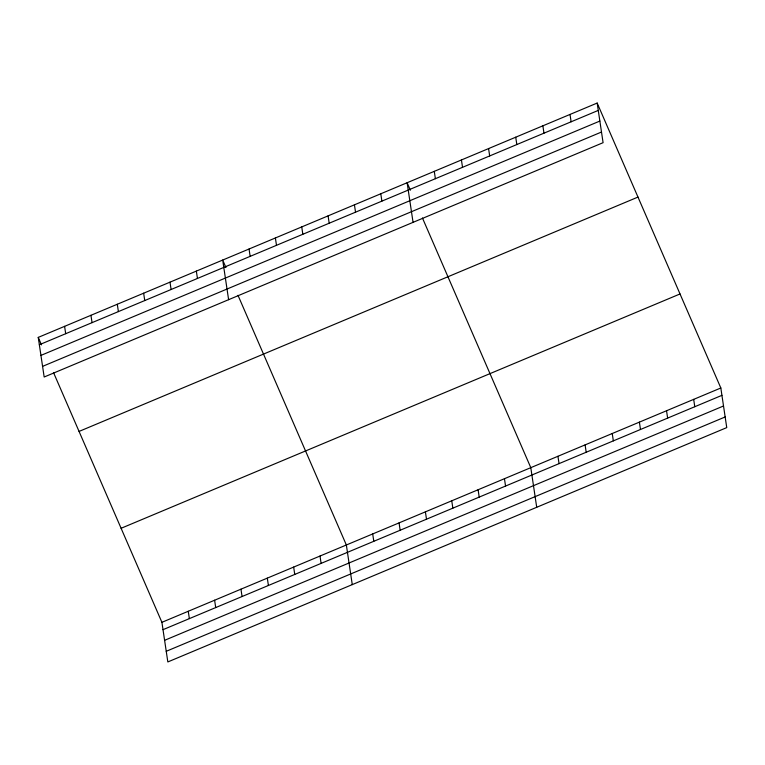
<?xml version="1.0" encoding="UTF-8"?>
<svg xmlns="http://www.w3.org/2000/svg" width="765" height="765" viewBox="0 0 765 765"><rect width="100%" height="100%" fill="white"/><g stroke="black" fill="none" stroke-linecap="round" stroke-linejoin="round"><path stroke-width="1.15" d="M597.169 103.055L603.088 142.682L44.169 377.011L38.25 337.394L597.169 103.055L720.831 387.989L726.75 427.606L167.831 661.945L161.912 622.318L53.55 372.651M39.35 344.747L598.268 110.409M40.937 355.4L599.856 121.061M42.582 366.368L601.5 132.029M79.063 431.422L637.972 197.083M121.1 528.29L680.018 293.961M161.912 622.318L720.831 387.989M163.012 629.672L721.931 395.342M164.599 640.324L723.518 405.986M166.244 651.292L725.163 416.954M410.384 190.208L407.133 182.73L413.062 222.357M422.443 217.996L530.795 467.654L536.714 507.281M225.943 267.54L222.692 260.062L228.611 299.689M237.992 295.319L346.354 544.986L352.273 584.613M38.25 337.394L41.492 344.872M693.683 399.368L694.783 406.722M666.535 410.748L667.635 418.101M639.387 422.127L640.487 429.481M570.021 114.444L571.12 121.798M612.239 433.516L613.339 440.87M542.873 125.823L543.972 133.177M585.091 444.895L586.191 452.249M515.725 137.203L516.824 144.556M557.943 456.275L559.043 463.628M488.577 148.582L489.677 155.936M461.429 159.971L462.529 167.325M504.451 478.708L505.55 486.062M434.281 171.35L435.381 178.704M478.096 489.753L479.196 497.107M451.752 500.798L452.851 508.151M380.788 193.784L381.888 201.138M425.397 511.852L426.497 519.206M354.434 204.829L355.534 212.182M399.053 522.897L400.152 530.25M328.089 215.873L329.189 223.227M372.698 533.941L373.798 541.295M301.735 226.918L302.835 234.272M275.39 237.972L276.49 245.326M320.009 556.04L321.099 563.394M249.046 249.017L250.145 256.371M293.655 567.085L294.755 574.439M267.31 578.13L268.41 585.483M196.347 271.106L197.446 278.46M240.956 589.174L242.056 596.537M169.993 282.161L171.092 289.514M214.611 600.229L215.711 607.582M143.648 293.205L144.748 300.559M188.257 611.273L189.357 618.627M117.294 304.25L118.393 311.604M90.949 315.295L92.049 322.658M64.595 326.349L65.694 333.703"/></g></svg>
